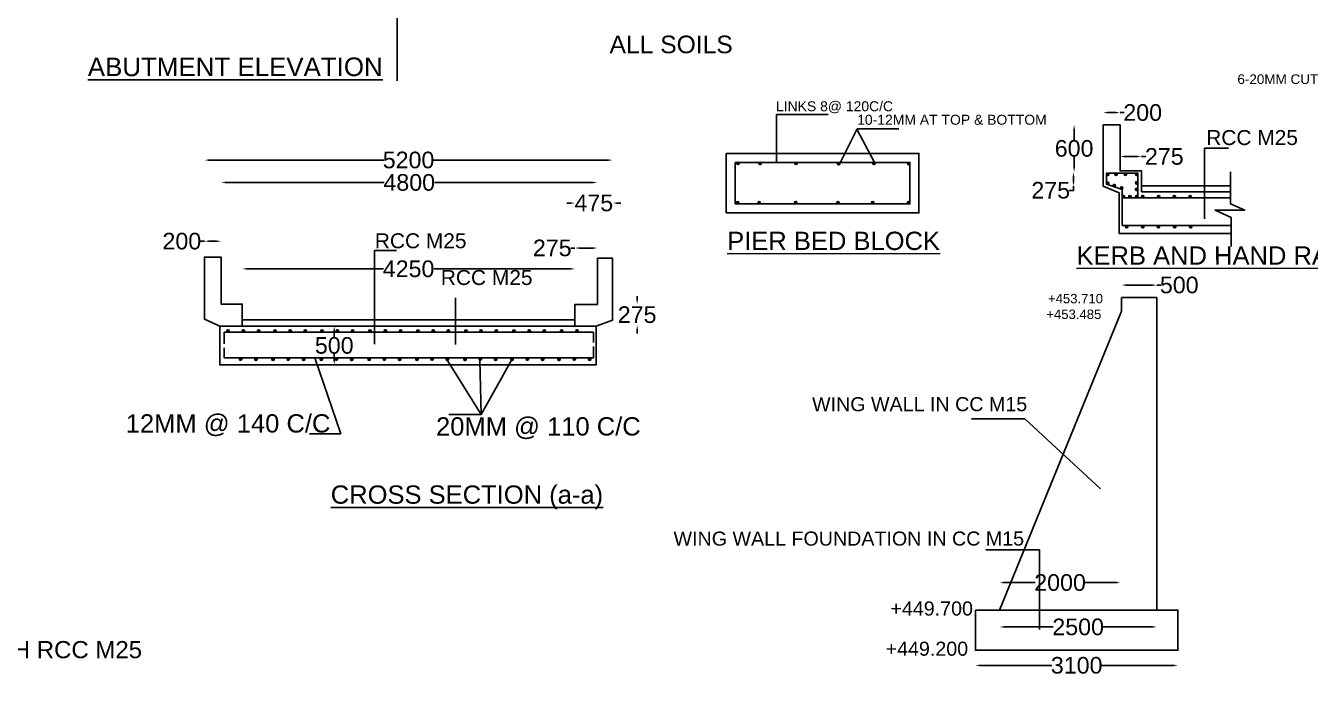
# Model space of a CAD drawing. Header units: inches. Extents: x 490680 to 509728, y -171190 to -158359.
# Drawn here: x 497580 to 505311, y -167193 to -163279 of the extents above; entities that cross this region are included whole.
import ezdxf

# ---------------------------------------------------------------- set-up
doc = ezdxf.new("R2010")
doc.units = ezdxf.units.IN
doc.header["$MEASUREMENT"] = 0
for name, color, linetype in [('DIMENSION', 7, 'Continuous'), ('DRAWING', 7, 'Continuous'), ('TEXT', 7, 'Continuous')]:
    doc.layers.add(name, color=color, linetype=linetype)
doc.styles.get("Standard").update_dxf_attribs({"font": 'arial.ttf'})
doc.dimstyles.new('ST100', dxfattribs={"dimtxt": 100, "dimasz": 25, "dimexe": 0, "dimexo": 300, "dimgap": 0.09, "dimtad": 0, "dimtih": 1, "dimtoh": 1, "dimdec": 0, "dimzin": 0, "dimdsep": 46, "dimtxsty": 'Standard', "dimcen": 0, "dimse1": 1, "dimse2": 1, "dimadec": 0, "dimazin": 0, "dimtfac": 1, "dimtdec": 0, "dimtofl": 0, "dimtmove": 0, "dimatfit": 3, "dimfxl": 2000, "dimtolj": 1, "dimtzin": 0, "dimarcsym": 0})

# ---------------------------------------------------------------- blocks, each defined once
blk = doc.blocks.new('*D91')
at = {"layer": 'Defpoints', "color": 0, "ltscale": 0.4, "transparency": 16777216}
for p in [(501020.5, -164955.5), (501259.5, -164955.5), (501029.2, -165080.6)]:
    blk.add_point(p, dxfattribs=at)
at = {"layer": 'DIMENSION', "color": 0, "lineweight": -2, "ltscale": 0.4, "transparency": 16777216}
for p, q in [((501259.5, -164930.5), (501259.5, -164905.5)), ((501259.5, -165105.6), (501259.5, -165130.6))]:
    blk.add_line(p, q, dxfattribs=at)
at = {"layer": 'DIMENSION', "color": 0, "ltscale": 0.4, "transparency": 16777216}
for points in [[(501255.3, -164930.5), (501263.7, -164930.5), (501259.5, -164955.5)], [(501255.3, -165105.6), (501263.7, -165105.6), (501259.5, -165080.6)]]:
    blk.add_solid(points, dxfattribs=at)
at = {"layer": 'DIMENSION', "color": 0, "ltscale": 0.4, "transparency": 16777216, "insert": (501259.5, -165018), "char_height": 100, "attachment_point": 5}
blk.add_mtext('\\A1;275', dxfattribs=at)
blk = doc.blocks.new('*D92')
at = {"layer": 'Defpoints', "color": 0, "ltscale": 0.4, "transparency": 16777216}
for p in [(500885.5, -164616.5), (501020.5, -164678.5), (500885.5, -164955.5)]:
    blk.add_point(p, dxfattribs=at)
at = {"layer": 'DIMENSION', "color": 0, "lineweight": -2, "ltscale": 0.4, "transparency": 16777216}
for p, q in [((500885.5, -164616.5), (500860.5, -164616.5)), ((500995.5, -164616.5), (500910.5, -164616.5))]:
    blk.add_line(p, q, dxfattribs=at)
at = {"layer": 'DIMENSION', "color": 0, "ltscale": 0.4, "transparency": 16777216}
for points in [[(500910.5, -164612.3), (500910.5, -164620.7), (500885.5, -164616.5)], [(500995.5, -164612.3), (500995.5, -164620.7), (501020.5, -164616.5)]]:
    blk.add_solid(points, dxfattribs=at)
at = {"layer": 'DIMENSION', "color": 0, "ltscale": 0.4, "transparency": 16777216, "insert": (500748.7, -164616.5), "char_height": 100, "attachment_point": 5}
blk.add_mtext('\\A1;275', dxfattribs=at)
blk = doc.blocks.new('*D93')
at = {"layer": 'Defpoints', "color": 0, "ltscale": 0.4, "transparency": 16777216}
for p in [(500885.5, -164346), (500885.5, -164616.5), (501112, -164678.5)]:
    blk.add_point(p, dxfattribs=at)
at = {"layer": 'DIMENSION', "color": 0, "lineweight": -2, "ltscale": 0.4, "transparency": 16777216}
for p, q in [((500860.5, -164346), (500835.5, -164346)), ((501137, -164346), (501162, -164346))]:
    blk.add_line(p, q, dxfattribs=at)
at = {"layer": 'DIMENSION', "color": 0, "ltscale": 0.4, "transparency": 16777216}
for points in [[(500860.5, -164341.8), (500860.5, -164350.2), (500885.5, -164346)], [(501137, -164341.8), (501137, -164350.2), (501112, -164346)]]:
    blk.add_solid(points, dxfattribs=at)
at = {"layer": 'DIMENSION', "color": 0, "ltscale": 0.4, "transparency": 16777216, "insert": (500998.8, -164346), "char_height": 100, "attachment_point": 5}
blk.add_mtext('\\A1;475', dxfattribs=at)
blk = doc.blocks.new('*D94')
at = {"layer": 'Defpoints', "color": 0, "ltscale": 0.4, "transparency": 16777216}
for p in [(499436.5, -165086.5), (499436.5, -165319.5), (499436.5, -165319.5)]:
    blk.add_point(p, dxfattribs=at)
at = {"layer": 'DIMENSION', "color": 0, "lineweight": -2, "ltscale": 0.4, "transparency": 16777216}
for p, q in [((499436.5, -165111.5), (499436.5, -165151.9)), ((499436.5, -165294.5), (499436.5, -165254.1))]:
    blk.add_line(p, q, dxfattribs=at)
at = {"layer": 'DIMENSION', "color": 0, "ltscale": 0.4, "transparency": 16777216}
for points in [[(499432.3, -165111.5), (499440.7, -165111.5), (499436.5, -165086.5)], [(499432.3, -165294.5), (499440.7, -165294.5), (499436.5, -165319.5)]]:
    blk.add_solid(points, dxfattribs=at)
at = {"layer": 'DIMENSION', "color": 0, "ltscale": 0.4, "transparency": 16777216, "insert": (499436.5, -165203), "char_height": 100, "attachment_point": 5}
blk.add_mtext('\\A1;500', dxfattribs=at)
blk = doc.blocks.new('*D95')
at = {"layer": 'Defpoints', "color": 0, "ltscale": 0.4, "transparency": 16777216}
for p in [(500885.5, -164742), (498882.5, -164953.5), (500885.5, -164955.5)]:
    blk.add_point(p, dxfattribs=at)
at = {"layer": 'DIMENSION', "color": 0, "lineweight": -2, "ltscale": 0.4, "transparency": 16777216}
for p, q in [((498907.5, -164742), (499732.8, -164742)), ((500860.5, -164742), (500035.2, -164742))]:
    blk.add_line(p, q, dxfattribs=at)
at = {"layer": 'DIMENSION', "color": 0, "ltscale": 0.4, "transparency": 16777216}
for points in [[(498907.5, -164737.8), (498907.5, -164746.2), (498882.5, -164742)], [(500860.5, -164737.8), (500860.5, -164746.2), (500885.5, -164742)]]:
    blk.add_solid(points, dxfattribs=at)
at = {"layer": 'DIMENSION', "color": 0, "ltscale": 0.4, "transparency": 16777216, "insert": (499884, -164742), "char_height": 100, "attachment_point": 5}
blk.add_mtext('\\A1;4250', dxfattribs=at)
blk = doc.blocks.new('*D96')
at = {"layer": 'Defpoints', "color": 0, "ltscale": 0.4, "transparency": 16777216}
for p in [(498655.5, -164575.5), (498655.5, -164671), (498755.5, -164671)]:
    blk.add_point(p, dxfattribs=at)
at = {"layer": 'DIMENSION', "color": 0, "lineweight": -2, "ltscale": 0.4, "transparency": 16777216}
for p, q in [((498655.5, -164575.5), (498630.5, -164575.5)), ((498730.5, -164575.5), (498680.5, -164575.5))]:
    blk.add_line(p, q, dxfattribs=at)
at = {"layer": 'DIMENSION', "color": 0, "ltscale": 0.4, "transparency": 16777216}
for points in [[(498680.5, -164571.3), (498680.5, -164579.7), (498655.5, -164575.5)], [(498730.5, -164571.3), (498730.5, -164579.7), (498755.5, -164575.5)]]:
    blk.add_solid(points, dxfattribs=at)
at = {"layer": 'DIMENSION', "color": 0, "ltscale": 0.4, "transparency": 16777216, "insert": (498519.3, -164575.5), "char_height": 100, "attachment_point": 5}
blk.add_mtext('\\A1;200', dxfattribs=at)
blk = doc.blocks.new('*D89')
at = {"layer": 'Defpoints', "color": 0, "ltscale": 0.4, "transparency": 16777216}
for p in [(501020.5, -164222.5), (498755.5, -164671), (501020.5, -164678.5)]:
    blk.add_point(p, dxfattribs=at)
at = {"layer": 'DIMENSION', "color": 0, "lineweight": -2, "ltscale": 0.4, "transparency": 16777216}
for p, q in [((498780.5, -164222.5), (499736.8, -164222.5)), ((500995.5, -164222.5), (500039.2, -164222.5))]:
    blk.add_line(p, q, dxfattribs=at)
at = {"layer": 'DIMENSION', "color": 0, "ltscale": 0.4, "transparency": 16777216}
for points in [[(498780.5, -164218.3), (498780.5, -164226.7), (498755.5, -164222.5)], [(500995.5, -164218.3), (500995.5, -164226.7), (501020.5, -164222.5)]]:
    blk.add_solid(points, dxfattribs=at)
at = {"layer": 'DIMENSION', "color": 0, "ltscale": 0.4, "transparency": 16777216, "insert": (499888, -164222.5), "char_height": 100, "attachment_point": 5}
blk.add_mtext('\\A1;4800', dxfattribs=at)
blk = doc.blocks.new('*D90')
at = {"layer": 'Defpoints', "color": 0, "ltscale": 0.4, "transparency": 16777216}
for p in [(501112, -164087.5), (498655.5, -164671), (501112, -164678.5)]:
    blk.add_point(p, dxfattribs=at)
at = {"layer": 'DIMENSION', "color": 0, "lineweight": -2, "ltscale": 0.4, "transparency": 16777216}
for p, q in [((498680.5, -164087.5), (499734.5, -164087.5)), ((501087, -164087.5), (500033, -164087.5))]:
    blk.add_line(p, q, dxfattribs=at)
at = {"layer": 'DIMENSION', "color": 0, "ltscale": 0.4, "transparency": 16777216}
for points in [[(498680.5, -164083.3), (498680.5, -164091.7), (498655.5, -164087.5)], [(501087, -164083.3), (501087, -164091.7), (501112, -164087.5)]]:
    blk.add_solid(points, dxfattribs=at)
at = {"layer": 'DIMENSION', "color": 0, "ltscale": 0.4, "transparency": 16777216, "insert": (499883.8, -164087.5), "char_height": 100, "attachment_point": 5}
blk.add_mtext('\\A1;5200', dxfattribs=at)
blk = doc.blocks.new('*D97')
at = {"layer": 'Defpoints', "color": 0, "ltscale": 0.4, "transparency": 16777216}
for p in [(504166, -163802), (504065, -163875.5), (504166, -163875.5)]:
    blk.add_point(p, dxfattribs=at)
at = {"layer": 'DIMENSION', "color": 0, "lineweight": -2, "ltscale": 0.4, "transparency": 16777216}
for p, q in [((504090, -163802), (504141, -163802)), ((504166, -163802), (504191, -163802))]:
    blk.add_line(p, q, dxfattribs=at)
at = {"layer": 'DIMENSION', "color": 0, "ltscale": 0.4, "transparency": 16777216}
for points in [[(504090, -163797.8), (504090, -163806.2), (504065, -163802)], [(504141, -163797.8), (504141, -163806.2), (504166, -163802)]]:
    blk.add_solid(points, dxfattribs=at)
at = {"layer": 'DIMENSION', "color": 0, "ltscale": 0.4, "transparency": 16777216, "insert": (504302.2, -163802), "char_height": 100, "attachment_point": 5}
blk.add_mtext('\\A1;200', dxfattribs=at)
blk = doc.blocks.new('*D98')
at = {"layer": 'Defpoints', "color": 0, "ltscale": 0.4, "transparency": 16777216}
for p in [(504065, -163875.5), (503889.5, -164160), (504065, -164160)]:
    blk.add_point(p, dxfattribs=at)
at = {"layer": 'DIMENSION', "color": 0, "lineweight": -2, "ltscale": 0.4, "transparency": 16777216}
for p, q in [((503889.5, -163900.5), (503889.5, -163966.6)), ((503889.5, -164135), (503889.5, -164068.9))]:
    blk.add_line(p, q, dxfattribs=at)
at = {"layer": 'DIMENSION', "color": 0, "ltscale": 0.4, "transparency": 16777216}
for points in [[(503885.3, -163900.5), (503893.7, -163900.5), (503889.5, -163875.5)], [(503885.3, -164135), (503893.7, -164135), (503889.5, -164160)]]:
    blk.add_solid(points, dxfattribs=at)
at = {"layer": 'DIMENSION', "color": 0, "ltscale": 0.4, "transparency": 16777216, "insert": (503889.5, -164017.7), "char_height": 100, "attachment_point": 5}
blk.add_mtext('\\A1;600', dxfattribs=at)
blk = doc.blocks.new('*D99')
at = {"layer": 'Defpoints', "color": 0, "ltscale": 0.4, "transparency": 16777216}
for p in [(504295.5, -164066), (504166, -164152.5), (504295.5, -164152.5)]:
    blk.add_point(p, dxfattribs=at)
at = {"layer": 'DIMENSION', "color": 0, "lineweight": -2, "ltscale": 0.4, "transparency": 16777216}
for p, q in [((504191, -164066), (504270.5, -164066)), ((504295.5, -164066), (504320.5, -164066))]:
    blk.add_line(p, q, dxfattribs=at)
at = {"layer": 'DIMENSION', "color": 0, "ltscale": 0.4, "transparency": 16777216}
for points in [[(504191, -164061.8), (504191, -164070.2), (504166, -164066)], [(504270.5, -164061.8), (504270.5, -164070.2), (504295.5, -164066)]]:
    blk.add_solid(points, dxfattribs=at)
at = {"layer": 'DIMENSION', "color": 0, "ltscale": 0.4, "transparency": 16777216, "insert": (504432.3, -164066), "char_height": 100, "attachment_point": 5}
blk.add_mtext('\\A1;275', dxfattribs=at)
blk = doc.blocks.new('*D100')
at = {"layer": 'Defpoints', "color": 0, "ltscale": 0.4, "transparency": 16777216}
for p in [(504065, -164160), (503885.5, -164244.5), (504065, -164244.5)]:
    blk.add_point(p, dxfattribs=at)
at = {"layer": 'DIMENSION', "color": 0, "lineweight": -2, "ltscale": 0.4, "transparency": 16777216}
for p, q in [((503885.5, -164185), (503885.5, -164219.5)), ((503885.5, -164269.5), (503860.5, -164269.5)), ((503885.5, -164244.5), (503885.5, -164269.5))]:
    blk.add_line(p, q, dxfattribs=at)
at = {"layer": 'DIMENSION', "color": 0, "ltscale": 0.4, "transparency": 16777216}
for points in [[(503881.3, -164185), (503889.7, -164185), (503885.5, -164160)], [(503881.3, -164219.5), (503889.7, -164219.5), (503885.5, -164244.5)]]:
    blk.add_solid(points, dxfattribs=at)
at = {"layer": 'DIMENSION', "color": 0, "ltscale": 0.4, "transparency": 16777216, "insert": (503748.7, -164269.5), "char_height": 100, "attachment_point": 5}
blk.add_mtext('\\A1;275', dxfattribs=at)
blk = doc.blocks.new('*D106')
at = {"layer": 'Defpoints', "color": 0, "ltscale": 0.4, "transparency": 16777216}
for p in [(504387, -164839.4), (504175.3, -164914.7), (504387, -164914.7)]:
    blk.add_point(p, dxfattribs=at)
at = {"layer": 'DIMENSION', "color": 0, "lineweight": -2, "ltscale": 0.4, "transparency": 16777216}
for p, q in [((504200.3, -164839.4), (504362, -164839.4)), ((504387, -164839.4), (504412, -164839.4))]:
    blk.add_line(p, q, dxfattribs=at)
at = {"layer": 'DIMENSION', "color": 0, "ltscale": 0.4, "transparency": 16777216}
for points in [[(504200.3, -164835.2), (504200.3, -164843.5), (504175.3, -164839.4)], [(504362, -164835.2), (504362, -164843.5), (504387, -164839.4)]]:
    blk.add_solid(points, dxfattribs=at)
at = {"layer": 'DIMENSION', "color": 0, "ltscale": 0.4, "transparency": 16777216, "insert": (504522.4, -164839.4), "char_height": 100, "attachment_point": 5}
blk.add_mtext('\\A1;500', dxfattribs=at)
blk = doc.blocks.new('*D107')
at = {"layer": 'Defpoints', "color": 0, "ltscale": 0.4, "transparency": 16777216}
for p in [(504169.2, -166629.5), (503440.9, -166794.2), (504169.2, -166794.2)]:
    blk.add_point(p, dxfattribs=at)
at = {"layer": 'DIMENSION', "color": 0, "lineweight": -2, "ltscale": 0.4, "transparency": 16777216}
for p, q in [((503465.9, -166629.5), (503654.9, -166629.5)), ((504144.2, -166629.5), (503955.1, -166629.5))]:
    blk.add_line(p, q, dxfattribs=at)
at = {"layer": 'DIMENSION', "color": 0, "ltscale": 0.4, "transparency": 16777216}
for points in [[(503465.9, -166625.4), (503465.9, -166633.7), (503440.9, -166629.5)], [(504144.2, -166625.4), (504144.2, -166633.7), (504169.2, -166629.5)]]:
    blk.add_solid(points, dxfattribs=at)
at = {"layer": 'DIMENSION', "color": 0, "ltscale": 0.4, "transparency": 16777216, "insert": (503805, -166629.5), "char_height": 100, "attachment_point": 5}
blk.add_mtext('\\A1;2000', dxfattribs=at)
blk = doc.blocks.new('*D108')
at = {"layer": 'Defpoints', "color": 0, "ltscale": 0.4, "transparency": 16777216}
for p in [(503440.9, -166794.2), (504387, -166794.2), (504387, -166896.3)]:
    blk.add_point(p, dxfattribs=at)
at = {"layer": 'DIMENSION', "color": 0, "lineweight": -2, "ltscale": 0.4, "transparency": 16777216}
for p, q in [((503465.9, -166896.3), (503763.8, -166896.3)), ((504362, -166896.3), (504064, -166896.3))]:
    blk.add_line(p, q, dxfattribs=at)
at = {"layer": 'DIMENSION', "color": 0, "ltscale": 0.4, "transparency": 16777216}
for points in [[(503465.9, -166892.1), (503465.9, -166900.5), (503440.9, -166896.3)], [(504362, -166892.1), (504362, -166900.5), (504387, -166896.3)]]:
    blk.add_solid(points, dxfattribs=at)
at = {"layer": 'DIMENSION', "color": 0, "ltscale": 0.4, "transparency": 16777216, "insert": (503913.9, -166896.3), "char_height": 100, "attachment_point": 5}
blk.add_mtext('\\A1;2500', dxfattribs=at)
blk = doc.blocks.new('*D109')
at = {"layer": 'Defpoints', "color": 0, "ltscale": 0.4, "transparency": 16777216}
for p in [(503295.5, -167036.5), (504514.5, -167036.5), (504514.5, -167127.3)]:
    blk.add_point(p, dxfattribs=at)
at = {"layer": 'DIMENSION', "color": 0, "lineweight": -2, "ltscale": 0.4, "transparency": 16777216}
for p, q in [((503320.5, -167127.3), (503755.8, -167127.3)), ((504489.5, -167127.3), (504054.2, -167127.3))]:
    blk.add_line(p, q, dxfattribs=at)
at = {"layer": 'DIMENSION', "color": 0, "ltscale": 0.4, "transparency": 16777216}
for points in [[(503320.5, -167123.1), (503320.5, -167131.5), (503295.5, -167127.3)], [(504489.5, -167123.1), (504489.5, -167131.5), (504514.5, -167127.3)]]:
    blk.add_solid(points, dxfattribs=at)
at = {"layer": 'DIMENSION', "color": 0, "ltscale": 0.4, "transparency": 16777216, "insert": (503905, -167127.3), "char_height": 100, "attachment_point": 5}
blk.add_mtext('\\A1;3100', dxfattribs=at)

msp = doc.modelspace()

# ---------------------------------------------------------------- hatches: boundary and pattern name
at = {"layer": 'DRAWING', "ltscale": 0.4}
h = msp.add_hatch(dxfattribs=at)
h.set_pattern_fill('ANSI31', color=256, style=0)
h.set_pattern_definition([(45, (21767.25362, -2194.0399), (-0.088388347648, 0.088388347648), [])])
h.paths.add_polyline_path([(501873.8, -164107.5, 1), (501859.8, -164107.5, 1)])
h = msp.add_hatch(dxfattribs=at)
h.set_pattern_fill('ANSI31', color=256, style=0)
h.set_pattern_definition([(45, (21899.25362, -2194.5399), (-0.088388347648, 0.088388347648), [])])
h.paths.add_polyline_path([(502005.8, -164108, 1), (501991.8, -164108, 1)])
h = msp.add_hatch(dxfattribs=at)
h.set_pattern_fill('ANSI31', color=256, style=0)
h.set_pattern_definition([(45, (22115.25362, -2194.5399), (-0.088388347648, 0.088388347648), [])])
h.paths.add_polyline_path([(502221.8, -164108, 1), (502207.8, -164108, 1)])
h = msp.add_hatch(dxfattribs=at)
h.set_pattern_fill('ANSI31', color=256, style=0)
h.set_pattern_definition([(45, (22372.75362, -2195.5399), (-0.088388347648, 0.088388347648), [])])
h.paths.add_polyline_path([(502479.3, -164109, 1), (502465.3, -164109, 1)])
h = msp.add_hatch(dxfattribs=at)
h.set_pattern_fill('ANSI31', color=256, style=0)
h.set_pattern_definition([(45, (22584.75362, -2194.0399), (-0.088388347648, 0.088388347648), [])])
h.paths.add_polyline_path([(502691.3, -164107.5, 1), (502677.3, -164107.5, 1)])
h = msp.add_hatch(dxfattribs=at)
h.set_pattern_fill('ANSI31', color=256, style=0)
h.set_pattern_definition([(45, (22794.25362, -2195.0399), (-0.088388347648, 0.088388347648), [])])
h.paths.add_polyline_path([(502900.8, -164108.5, 1), (502886.8, -164108.5, 1)])
h = msp.add_hatch(dxfattribs=at)
h.set_pattern_fill('ANSI31', color=256, style=0)
h.set_pattern_definition([(45, (23992.5, -2259.5), (-0.088388347648, 0.088388347648), [])])
h.paths.add_polyline_path([(504099, -164173, 1), (504085, -164173, 1)])
h = msp.add_hatch(dxfattribs=at)
h.set_pattern_fill('ANSI31', color=256, style=0)
h.set_pattern_definition([(45, (24042.5, -2259.5), (-0.088388347648, 0.088388347648), [])])
h.paths.add_polyline_path([(504149, -164173, 1), (504135, -164173, 1)])
h = msp.add_hatch(dxfattribs=at)
h.set_pattern_fill('ANSI31', color=256, style=0)
h.set_pattern_definition([(45, (24099, -2259.5), (-0.088388347648, 0.088388347648), [])])
h.paths.add_polyline_path([(504205.5, -164173, 1), (504191.5, -164173, 1)])
h = msp.add_hatch(dxfattribs=at)
h.set_pattern_fill('ANSI31', color=256, style=0)
h.set_pattern_definition([(45, (24166.5, -2259), (-0.088388347648, 0.088388347648), [])])
h.paths.add_polyline_path([(504273, -164172.5, 1), (504259, -164172.5, 1)])
h = msp.add_hatch(dxfattribs=at)
h.set_pattern_fill('ANSI31', color=256, style=0)
h.set_pattern_definition([(45, (24166.5, -2311), (-0.088388347648, 0.088388347648), [])])
h.paths.add_polyline_path([(504273, -164224.5, 1), (504259, -164224.5, 1)])
h = msp.add_hatch(dxfattribs=at)
h.set_pattern_fill('ANSI31', color=256, style=0)
h.set_pattern_definition([(45, (23992.5, -2313), (-0.088388347648, 0.088388347648), [])])
h.paths.add_polyline_path([(504099, -164226.5, 1), (504085, -164226.5, 1)])
h = msp.add_hatch(dxfattribs=at)
h.set_pattern_fill('ANSI31', color=256, style=0)
h.set_pattern_definition([(45, (24032, -2327), (-0.088388347648, 0.088388347648), [])])
h.paths.add_polyline_path([(504138.5, -164240.5, 1), (504124.5, -164240.5, 1)])
h = msp.add_hatch(dxfattribs=at)
h.set_pattern_fill('ANSI31', color=256, style=0)
h.set_pattern_definition([(45, (24075.5, -2342), (-0.088388347648, 0.088388347648), [])])
h.paths.add_polyline_path([(504182, -164255.5, 1), (504168, -164255.5, 1)])
h = msp.add_hatch(dxfattribs=at)
h.set_pattern_fill('ANSI31', color=256, style=0)
h.set_pattern_definition([(45, (24166, -2350.5), (-0.088388347648, 0.088388347648), [])])
h.paths.add_polyline_path([(504272.5, -164264, 1), (504258.5, -164264, 1)])
h = msp.add_hatch(dxfattribs=at)
h.set_pattern_fill('ANSI31', color=256, style=0)
h.set_pattern_definition([(45, (21765.5, -2430.5), (-0.088388347648, 0.088388347648), [])])
h.paths.add_polyline_path([(501872, -164344, 1), (501858, -164344, 1)])
h = msp.add_hatch(dxfattribs=at)
h.set_pattern_fill('ANSI31', color=256, style=0)
h.set_pattern_definition([(45, (21894.5, -2430.5), (-0.088388347648, 0.088388347648), [])])
h.paths.add_polyline_path([(502001, -164344, 1), (501987, -164344, 1)])
h = msp.add_hatch(dxfattribs=at)
h.set_pattern_fill('ANSI31', color=256, style=0)
h.set_pattern_definition([(45, (22114.75362, -2430.5399), (-0.088388347648, 0.088388347648), [])])
h.paths.add_polyline_path([(502221.3, -164344, 1), (502207.3, -164344, 1)])
h = msp.add_hatch(dxfattribs=at)
h.set_pattern_fill('ANSI31', color=256, style=0)
h.set_pattern_definition([(45, (22368.25362, -2430.5399), (-0.088388347648, 0.088388347648), [])])
h.paths.add_polyline_path([(502474.8, -164344, 1), (502460.8, -164344, 1)])
h = msp.add_hatch(dxfattribs=at)
h.set_pattern_fill('ANSI31', color=256, style=0)
h.set_pattern_definition([(45, (22577.75362, -2430.5399), (-0.088388347648, 0.088388347648), [])])
h.paths.add_polyline_path([(502684.3, -164344, 1), (502670.3, -164344, 1)])
h = msp.add_hatch(dxfattribs=at)
h.set_pattern_fill('ANSI31', color=256, style=0)
h.set_pattern_definition([(45, (22793.25362, -2430.5399), (-0.088388347648, 0.088388347648), [])])
h.paths.add_polyline_path([(502899.8, -164344, 1), (502885.8, -164344, 1)])
h = msp.add_hatch(dxfattribs=at)
h.set_pattern_fill('ANSI31', color=256, style=0)
h.set_pattern_definition([(45, (24087, -2393.5), (-0.088388347648, 0.088388347648), [])])
h.paths.add_polyline_path([(504193.5, -164307, 1), (504179.5, -164307, 1)])
h = msp.add_hatch(dxfattribs=at)
h.set_pattern_fill('ANSI31', color=256, style=0)
h.set_pattern_definition([(45, (24125.5, -2394), (-0.088388347648, 0.088388347648), [])])
h.paths.add_polyline_path([(504232, -164307.5, 1), (504218, -164307.5, 1)])
h = msp.add_hatch(dxfattribs=at)
h.set_pattern_fill('ANSI31', color=256, style=0)
h.set_pattern_definition([(45, (24166.5, -2393.5), (-0.088388347648, 0.088388347648), [])])
h.paths.add_polyline_path([(504273, -164307, 1), (504259, -164307, 1)])
h = msp.add_hatch(dxfattribs=at)
h.set_pattern_fill('ANSI31', color=256, style=0)
h.set_pattern_definition([(45, (24203, -2393.5), (-0.088388347648, 0.088388347648), [])])
h.paths.add_polyline_path([(504309.5, -164307, 1), (504295.5, -164307, 1)])
h = msp.add_hatch(dxfattribs=at)
h.set_pattern_fill('ANSI31', color=256, style=0)
h.set_pattern_definition([(45, (24298.5, -2394), (-0.088388347648, 0.088388347648), [])])
h.paths.add_polyline_path([(504405, -164307.5, 1), (504391, -164307.5, 1)])
h = msp.add_hatch(dxfattribs=at)
h.set_pattern_fill('ANSI31', color=256, style=0)
h.set_pattern_definition([(45, (24393, -2393.5), (-0.088388347648, 0.088388347648), [])])
h.paths.add_polyline_path([(504499.5, -164307, 1), (504485.5, -164307, 1)])
h = msp.add_hatch(dxfattribs=at)
h.set_pattern_fill('ANSI31', color=256, style=0)
h.set_pattern_definition([(45, (24488.5, -2393.5), (-0.088388347648, 0.088388347648), [])])
h.paths.add_polyline_path([(504595, -164307, 1), (504581, -164307, 1)])
h = msp.add_hatch(dxfattribs=at)
h.set_pattern_fill('ANSI31', color=256, style=0)
h.set_pattern_definition([(45, (24105.5, -2575), (-0.088388347648, 0.088388347648), [])])
h.paths.add_polyline_path([(504212, -164488.5, 1), (504198, -164488.5, 1)])
h = msp.add_hatch(dxfattribs=at)
h.set_pattern_fill('ANSI31', color=256, style=0)
h.set_pattern_definition([(45, (24203.5, -2575), (-0.088388347648, 0.088388347648), [])])
h.paths.add_polyline_path([(504310, -164488.5, 1), (504296, -164488.5, 1)])
h = msp.add_hatch(dxfattribs=at)
h.set_pattern_fill('ANSI31', color=256, style=0)
h.set_pattern_definition([(45, (24297.5, -2574), (-0.088388347648, 0.088388347648), [])])
h.paths.add_polyline_path([(504404, -164487.5, 1), (504390, -164487.5, 1)])
h = msp.add_hatch(dxfattribs=at)
h.set_pattern_fill('ANSI31', color=256, style=0)
h.set_pattern_definition([(45, (24395, -2574), (-0.088388347648, 0.088388347648), [])])
h.paths.add_polyline_path([(504501.5, -164487.5, 1), (504487.5, -164487.5, 1)])
h = msp.add_hatch(dxfattribs=at)
h.set_pattern_fill('ANSI31', color=256, style=0)
h.set_pattern_definition([(45, (24491.5, -2575), (-0.088388347648, 0.088388347648), [])])
h.paths.add_polyline_path([(504598, -164488.5, 1), (504584, -164488.5, 1)])
h = msp.add_hatch(dxfattribs=at)
h.set_pattern_fill('ANSI31', color=256, style=0)
h.set_pattern_definition([(45, (18698, -3203), (-0.088388347648, 0.088388347648), [])])
h.paths.add_polyline_path([(498804.5, -165116.5, 1), (498790.5, -165116.5, 1)])
h = msp.add_hatch(dxfattribs=at)
h.set_pattern_fill('ANSI31', color=256, style=0)
h.set_pattern_definition([(45, (18790, -3202), (-0.088388347648, 0.088388347648), [])])
h.paths.add_polyline_path([(498896.5, -165115.5, 1), (498882.5, -165115.5, 1)])
h = msp.add_hatch(dxfattribs=at)
h.set_pattern_fill('ANSI31', color=256, style=0)
h.set_pattern_definition([(45, (18881.5, -3203), (-0.088388347648, 0.088388347648), [])])
h.paths.add_polyline_path([(498988, -165116.5, 1), (498974, -165116.5, 1)])
h = msp.add_hatch(dxfattribs=at)
h.set_pattern_fill('ANSI31', color=256, style=0)
h.set_pattern_definition([(45, (18980.18549, -3203.00707), (-0.088388347648, 0.088388347648), [])])
h.paths.add_polyline_path([(499086.7, -165116.5, 1), (499072.7, -165116.5, 1)])
h = msp.add_hatch(dxfattribs=at)
h.set_pattern_fill('ANSI31', color=256, style=0)
h.set_pattern_definition([(45, (19072.18549, -3202.00707), (-0.088388347648, 0.088388347648), [])])
h.paths.add_polyline_path([(499178.7, -165115.5, 1), (499164.7, -165115.5, 1)])
h = msp.add_hatch(dxfattribs=at)
h.set_pattern_fill('ANSI31', color=256, style=0)
h.set_pattern_definition([(45, (19163.68549, -3203.00707), (-0.088388347648, 0.088388347648), [])])
h.paths.add_polyline_path([(499270.2, -165116.5, 1), (499256.2, -165116.5, 1)])
h = msp.add_hatch(dxfattribs=at)
h.set_pattern_fill('ANSI31', color=256, style=0)
h.set_pattern_definition([(45, (19263.68549, -3203.00707), (-0.088388347648, 0.088388347648), [])])
h.paths.add_polyline_path([(499370.2, -165116.5, 1), (499356.2, -165116.5, 1)])
h = msp.add_hatch(dxfattribs=at)
h.set_pattern_fill('ANSI31', color=256, style=0)
h.set_pattern_definition([(45, (19355.68549, -3202.00707), (-0.088388347648, 0.088388347648), [])])
h.paths.add_polyline_path([(499462.2, -165115.5, 1), (499448.2, -165115.5, 1)])
h = msp.add_hatch(dxfattribs=at)
h.set_pattern_fill('ANSI31', color=256, style=0)
h.set_pattern_definition([(45, (19447.18549, -3203.00707), (-0.088388347648, 0.088388347648), [])])
h.paths.add_polyline_path([(499553.7, -165116.5, 1), (499539.7, -165116.5, 1)])
h = msp.add_hatch(dxfattribs=at)
h.set_pattern_fill('ANSI31', color=256, style=0)
h.set_pattern_definition([(45, (19553.18549, -3203.00707), (-0.088388347648, 0.088388347648), [])])
h.paths.add_polyline_path([(499659.7, -165116.5, 1), (499645.7, -165116.5, 1)])
h = msp.add_hatch(dxfattribs=at)
h.set_pattern_fill('ANSI31', color=256, style=0)
h.set_pattern_definition([(45, (19645.18549, -3202.00707), (-0.088388347648, 0.088388347648), [])])
h.paths.add_polyline_path([(499751.7, -165115.5, 1), (499737.7, -165115.5, 1)])
h = msp.add_hatch(dxfattribs=at)
h.set_pattern_fill('ANSI31', color=256, style=0)
h.set_pattern_definition([(45, (19736.68549, -3203.00707), (-0.088388347648, 0.088388347648), [])])
h.paths.add_polyline_path([(499843.2, -165116.5, 1), (499829.2, -165116.5, 1)])
h = msp.add_hatch(dxfattribs=at)
h.set_pattern_fill('ANSI31', color=256, style=0)
h.set_pattern_definition([(45, (19840.68549, -3203.00707), (-0.088388347648, 0.088388347648), [])])
h.paths.add_polyline_path([(499947.2, -165116.5, 1), (499933.2, -165116.5, 1)])
h = msp.add_hatch(dxfattribs=at)
h.set_pattern_fill('ANSI31', color=256, style=0)
h.set_pattern_definition([(45, (19932.68549, -3202.00707), (-0.088388347648, 0.088388347648), [])])
h.paths.add_polyline_path([(500039.2, -165115.5, 1), (500025.2, -165115.5, 1)])
h = msp.add_hatch(dxfattribs=at)
h.set_pattern_fill('ANSI31', color=256, style=0)
h.set_pattern_definition([(45, (20024.18549, -3203.00707), (-0.088388347648, 0.088388347648), [])])
h.paths.add_polyline_path([(500130.7, -165116.5, 1), (500116.7, -165116.5, 1)])
h = msp.add_hatch(dxfattribs=at)
h.set_pattern_fill('ANSI31', color=256, style=0)
h.set_pattern_definition([(45, (20129.18549, -3203.00707), (-0.088388347648, 0.088388347648), [])])
h.paths.add_polyline_path([(500235.7, -165116.5, 1), (500221.7, -165116.5, 1)])
h = msp.add_hatch(dxfattribs=at)
h.set_pattern_fill('ANSI31', color=256, style=0)
h.set_pattern_definition([(45, (20221.18549, -3202.00707), (-0.088388347648, 0.088388347648), [])])
h.paths.add_polyline_path([(500327.7, -165115.5, 1), (500313.7, -165115.5, 1)])
h = msp.add_hatch(dxfattribs=at)
h.set_pattern_fill('ANSI31', color=256, style=0)
h.set_pattern_definition([(45, (20312.68549, -3203.00707), (-0.088388347648, 0.088388347648), [])])
h.paths.add_polyline_path([(500419.2, -165116.5, 1), (500405.2, -165116.5, 1)])
h = msp.add_hatch(dxfattribs=at)
h.set_pattern_fill('ANSI31', color=256, style=0)
h.set_pattern_definition([(45, (20418.68549, -3203.00707), (-0.088388347648, 0.088388347648), [])])
h.paths.add_polyline_path([(500525.2, -165116.5, 1), (500511.2, -165116.5, 1)])
h = msp.add_hatch(dxfattribs=at)
h.set_pattern_fill('ANSI31', color=256, style=0)
h.set_pattern_definition([(45, (20510.68549, -3202.00707), (-0.088388347648, 0.088388347648), [])])
h.paths.add_polyline_path([(500617.2, -165115.5, 1), (500603.2, -165115.5, 1)])
h = msp.add_hatch(dxfattribs=at)
h.set_pattern_fill('ANSI31', color=256, style=0)
h.set_pattern_definition([(45, (20602.18549, -3203.00707), (-0.088388347648, 0.088388347648), [])])
h.paths.add_polyline_path([(500708.7, -165116.5, 1), (500694.7, -165116.5, 1)])
h = msp.add_hatch(dxfattribs=at)
h.set_pattern_fill('ANSI31', color=256, style=0)
h.set_pattern_definition([(45, (20706.18549, -3203.00707), (-0.088388347648, 0.088388347648), [])])
h.paths.add_polyline_path([(500812.7, -165116.5, 1), (500798.7, -165116.5, 1)])
h = msp.add_hatch(dxfattribs=at)
h.set_pattern_fill('ANSI31', color=256, style=0)
h.set_pattern_definition([(45, (20798.18549, -3202.00707), (-0.088388347648, 0.088388347648), [])])
h.paths.add_polyline_path([(500904.7, -165115.5, 1), (500890.7, -165115.5, 1)])
h = msp.add_hatch(dxfattribs=at)
h.set_pattern_fill('ANSI31', color=256, style=0)
h.set_pattern_definition([(135, (978972.31451, -3371.5), (0.088388347648, 0.088388347648), [])])
h.paths.add_polyline_path([(498879.8, -165285, 1), (498865.8, -165285, 1)])
h = msp.add_hatch(dxfattribs=at)
h.set_pattern_fill('ANSI31', color=256, style=0)
h.set_pattern_definition([(135, (979064.31451, -3372.5), (0.088388347648, 0.088388347648), [])])
h.paths.add_polyline_path([(498971.8, -165286, 1), (498957.8, -165286, 1)])
h = msp.add_hatch(dxfattribs=at)
h.set_pattern_fill('ANSI31', color=256, style=0)
h.set_pattern_definition([(135, (979168.31451, -3372.5), (0.088388347648, 0.088388347648), [])])
h.paths.add_polyline_path([(499075.8, -165286, 1), (499061.8, -165286, 1)])
h = msp.add_hatch(dxfattribs=at)
h.set_pattern_fill('ANSI31', color=256, style=0)
h.set_pattern_definition([(135, (979259.81451, -3371.5), (0.088388347648, 0.088388347648), [])])
h.paths.add_polyline_path([(499167.3, -165285, 1), (499153.3, -165285, 1)])
h = msp.add_hatch(dxfattribs=at)
h.set_pattern_fill('ANSI31', color=256, style=0)
h.set_pattern_definition([(135, (979351.81451, -3372.5), (0.088388347648, 0.088388347648), [])])
h.paths.add_polyline_path([(499259.3, -165286, 1), (499245.3, -165286, 1)])
h = msp.add_hatch(dxfattribs=at)
h.set_pattern_fill('ANSI31', color=256, style=0)
h.set_pattern_definition([(135, (979457.81451, -3372.5), (0.088388347648, 0.088388347648), [])])
h.paths.add_polyline_path([(499365.3, -165286, 1), (499351.3, -165286, 1)])
h = msp.add_hatch(dxfattribs=at)
h.set_pattern_fill('ANSI31', color=256, style=0)
h.set_pattern_definition([(135, (979549.31451, -3371.5), (0.088388347648, 0.088388347648), [])])
h.paths.add_polyline_path([(499456.8, -165285, 1), (499442.8, -165285, 1)])
h = msp.add_hatch(dxfattribs=at)
h.set_pattern_fill('ANSI31', color=256, style=0)
h.set_pattern_definition([(135, (979641.31451, -3372.5), (0.088388347648, 0.088388347648), [])])
h.paths.add_polyline_path([(499548.8, -165286, 1), (499534.8, -165286, 1)])
h = msp.add_hatch(dxfattribs=at)
h.set_pattern_fill('ANSI31', color=256, style=0)
h.set_pattern_definition([(135, (979746.31451, -3372.5), (0.088388347648, 0.088388347648), [])])
h.paths.add_polyline_path([(499653.8, -165286, 1), (499639.8, -165286, 1)])
h = msp.add_hatch(dxfattribs=at)
h.set_pattern_fill('ANSI31', color=256, style=0)
h.set_pattern_definition([(135, (979837.81451, -3371.5), (0.088388347648, 0.088388347648), [])])
h.paths.add_polyline_path([(499745.3, -165285, 1), (499731.3, -165285, 1)])
h = msp.add_hatch(dxfattribs=at)
h.set_pattern_fill('ANSI31', color=256, style=0)
h.set_pattern_definition([(135, (979929.81451, -3372.5), (0.088388347648, 0.088388347648), [])])
h.paths.add_polyline_path([(499837.3, -165286, 1), (499823.3, -165286, 1)])
h = msp.add_hatch(dxfattribs=at)
h.set_pattern_fill('ANSI31', color=256, style=0)
h.set_pattern_definition([(135, (980033.81451, -3372.5), (0.088388347648, 0.088388347648), [])])
h.paths.add_polyline_path([(499941.3, -165286, 1), (499927.3, -165286, 1)])
h = msp.add_hatch(dxfattribs=at)
h.set_pattern_fill('ANSI31', color=256, style=0)
h.set_pattern_definition([(135, (980125.31451, -3371.5), (0.088388347648, 0.088388347648), [])])
h.paths.add_polyline_path([(500032.8, -165285, 1), (500018.8, -165285, 1)])
h = msp.add_hatch(dxfattribs=at)
h.set_pattern_fill('ANSI31', color=256, style=0)
h.set_pattern_definition([(135, (980217.31451, -3372.5), (0.088388347648, 0.088388347648), [])])
h.paths.add_polyline_path([(500124.8, -165286, 1), (500110.8, -165286, 1)])
h = msp.add_hatch(dxfattribs=at)
h.set_pattern_fill('ANSI31', color=256, style=0)
h.set_pattern_definition([(135, (980323.31451, -3372.5), (0.088388347648, 0.088388347648), [])])
h.paths.add_polyline_path([(500230.8, -165286, 1), (500216.8, -165286, 1)])
h = msp.add_hatch(dxfattribs=at)
h.set_pattern_fill('ANSI31', color=256, style=0)
h.set_pattern_definition([(135, (980414.81451, -3371.5), (0.088388347648, 0.088388347648), [])])
h.paths.add_polyline_path([(500322.3, -165285, 1), (500308.3, -165285, 1)])
h = msp.add_hatch(dxfattribs=at)
h.set_pattern_fill('ANSI31', color=256, style=0)
h.set_pattern_definition([(135, (980506.81451, -3372.5), (0.088388347648, 0.088388347648), [])])
h.paths.add_polyline_path([(500414.3, -165286, 1), (500400.3, -165286, 1)])
h = msp.add_hatch(dxfattribs=at)
h.set_pattern_fill('ANSI31', color=256, style=0)
h.set_pattern_definition([(135, (980606.81451, -3372.5), (0.088388347648, 0.088388347648), [])])
h.paths.add_polyline_path([(500514.3, -165286, 1), (500500.3, -165286, 1)])
h = msp.add_hatch(dxfattribs=at)
h.set_pattern_fill('ANSI31', color=256, style=0)
h.set_pattern_definition([(135, (980698.31451, -3371.5), (0.088388347648, 0.088388347648), [])])
h.paths.add_polyline_path([(500605.8, -165285, 1), (500591.8, -165285, 1)])
h = msp.add_hatch(dxfattribs=at)
h.set_pattern_fill('ANSI31', color=256, style=0)
h.set_pattern_definition([(135, (980790.31451, -3372.5), (0.088388347648, 0.088388347648), [])])
h.paths.add_polyline_path([(500697.8, -165286, 1), (500683.8, -165286, 1)])
h = msp.add_hatch(dxfattribs=at)
h.set_pattern_fill('ANSI31', color=256, style=0)
h.set_pattern_definition([(135, (980889, -3372.49293), (0.088388347648, 0.088388347648), [])])
h.paths.add_polyline_path([(500796.5, -165286, 1), (500782.5, -165286, 1)])
h = msp.add_hatch(dxfattribs=at)
h.set_pattern_fill('ANSI31', color=256, style=0)
h.set_pattern_definition([(135, (980980.5, -3371.49293), (0.088388347648, 0.088388347648), [])])
h.paths.add_polyline_path([(500888, -165285, 1), (500874, -165285, 1)])
h = msp.add_hatch(dxfattribs=at)
h.set_pattern_fill('ANSI31', color=256, style=0)
h.set_pattern_definition([(135, (981072.5, -3372.49293), (0.088388347648, 0.088388347648), [])])
h.paths.add_polyline_path([(500980, -165286, 1), (500966, -165286, 1)])

# ---------------------------------------------------------------- linework, layer by layer
for p, q in [((504175.3, -164914.7), (504387, -164914.7)), ((504387, -164914.7), (504387, -166794.2)), ((503440.9, -166794.2), (504175.3, -164995.6)), ((504387, -166794.2), (503440.9, -166794.2))]:
    msp.add_line(p, q, dxfattribs=at)
for points in [[(499815.2, -159888.5), (499815.2, -163610.8)], [(504834, -164529.5), (504161, -164529.5), (504161, -164285), (504065, -164244.5), (504065, -163875.5), (504166, -163875.5), (504166, -164152.5), (504295.5, -164152.5), (504295.5, -164277.5), (504831.5, -164277.5)], [(504834, -164481), (504179, -164481), (504179, -164264.5), (504085, -164232), (504085, -164165.5), (504273.5, -164165.5), (504273.5, -164314.5), (504830.5, -164314.5)], [(504831.5, -164157.5), (504831.5, -164351), (504916.5, -164388), (504738, -164388), (504834, -164433.5), (504834, -164606.5)], [(504295.5, -164242.5), (504831.5, -164242.5)], [(504273.5, -164314.5), (504179, -164314.5)], [(498747.5, -165085), (498747.5, -165319.5), (501012.5, -165319.5), (501012.5, -165086.5), (498747.5, -165086.5), (498655.5, -165045), (498655.5, -164671), (498755.5, -164671), (498755.5, -164953.5), (498882.5, -164953.5), (498882.5, -165086.5)], [(501012.5, -165086.5), (501112, -165051), (501112, -164678.5), (501020.5, -164678.5), (501020.5, -164955.5), (500885.5, -164955.5), (500885.5, -165086.5)], [(504175.3, -164914.7), (504175.3, -164995.6)], [(498882.5, -165048), (500885.5, -165048)], [(498774.5, -165192), (498774.5, -165123.5), (500996, -165123.5), (500996, -165185.5)], [(500996, -165209.5), (500996, -165278), (498774.5, -165278), (498774.5, -165216)]]:
    msp.add_lwpolyline(points, dxfattribs=at)
for points in [[(501795.5, -164047), (502955.5, -164047), (502955.5, -164405.5), (501795.5, -164405.5)], [(501850, -164101.5), (502901, -164101.5), (502901, -164351), (501850, -164351)], [(503295.5, -166794.2), (504514.5, -166794.2), (504514.5, -167036.5), (503295.5, -167036.5)]]:
    msp.add_lwpolyline(points, close=True, dxfattribs=at)
for centre in [(501866.8, -164107.5), (501998.8, -164108), (502214.8, -164108), (502472.3, -164109), (502684.3, -164107.5), (502893.8, -164108.5), (504092, -164173), (504142, -164173), (504198.5, -164173), (504266, -164172.5), (504266, -164224.5), (504092, -164226.5), (504131.5, -164240.5), (504175, -164255.5), (504265.5, -164264), (501865, -164344), (501994, -164344), (502214.3, -164344), (502467.8, -164344), (502677.3, -164344), (502892.8, -164344), (504186.5, -164307), (504225, -164307.5), (504266, -164307), (504302.5, -164307), (504398, -164307.5), (504492.5, -164307), (504588, -164307), (504205, -164488.5), (504303, -164488.5), (504397, -164487.5), (504494.5, -164487.5), (504591, -164488.5), (498797.5, -165116.5), (498889.5, -165115.5), (498981, -165116.5), (499079.7, -165116.5), (499171.7, -165115.5), (499263.2, -165116.5), (499363.2, -165116.5), (499455.2, -165115.5), (499546.7, -165116.5), (499652.7, -165116.5), (499744.7, -165115.5), (499836.2, -165116.5), (499940.2, -165116.5), (500032.2, -165115.5), (500123.7, -165116.5), (500228.7, -165116.5), (500320.7, -165115.5), (500412.2, -165116.5), (500518.2, -165116.5), (500610.2, -165115.5), (500701.7, -165116.5), (500805.7, -165116.5), (500897.7, -165115.5), (498872.8, -165285), (498964.8, -165286), (499068.8, -165286), (499160.3, -165285), (499252.3, -165286), (499358.3, -165286), (499449.8, -165285), (499541.8, -165286), (499646.8, -165286), (499738.3, -165285), (499830.3, -165286), (499934.3, -165286), (500025.8, -165285), (500117.8, -165286), (500223.8, -165286), (500315.3, -165285), (500407.3, -165286), (500507.3, -165286), (500598.8, -165285), (500690.8, -165286), (500789.5, -165286), (500881, -165285), (500973, -165286)]:
    msp.add_circle(centre, 7, dxfattribs=at)

# ---------------------------------------------------------------- texts
at = {"layer": 'DRAWING', "color": 7}
for s, height, p in [('ALL SOILS', 106.09, (501093.6, -163444.9)), ('%%UABUTMENT ELEVATION', 111.555, (497953.4, -163582.5)), ('6-20MM CUT & EASE PORTION', 57.977, (504872.4, -163629.8)), ('LINKS 8@ 120C/C', 60, (502095.3, -163793.8)), ('10-12MM AT TOP & BOTTOM', 60, (502583.8, -163875)), ('RCC M25 ', 90, (504684.8, -163997)), ('RCC M25 ', 90, (499680.8, -164618)), ('%%UPIER BED BLOCK', 110, (501801.6, -164628.6)), ('%%UKERB AND HAND RAILS', 110, (503903.7, -164716.8)), ('RCC M25 ', 90, (500078.1, -164839)), ('+453.710', 56.46, (503732.2, -164949)), ('+453.485', 56.46, (503722.3, -165043.4)), ('WING WALL IN CC M15', 84.685, (502312.4, -165598.5)), ('12MM @ 140 C/C', 110, (498181.6, -165726.8)), ('20MM @ 110 C/C', 110, (500049.2, -165744.7)), ('WING WALL FOUNDATION IN CC M15', 84.685, (501478.7, -166407)), ('+449.700', 84.69, (502784, -166827.4)), ('550 THK DECK SLAB WITH RCC M25', 103.363, (495776.7, -167085)), ('+449.200', 84.69, (502755, -167069.4))]:
    msp.add_text(s, height=height, rotation=0.01749, dxfattribs=at).set_placement(p)
at = {"layer": 'TEXT', "insert": (499415.5, -166044.7), "char_height": 110, "width": 1755.139, "attachment_point": 1}
msp.add_mtext('{\\LCROSS SECTION (a-a)}', dxfattribs=at)

# ---------------------------------------------------------------- dimensions: what is measured, and where the dimension line sits
at = {"layer": 'DIMENSION', "ltscale": 0.4}
for base, p1, p2, text, picture, middle in [((504166, -163802), (504065, -163875.5), (504166, -163875.5), '200', '*D97', (504302.2, -163802)), ((501112, -164087.5), (498655.5, -164671), (501112, -164678.5), '5200', '*D90', (499883.8, -164087.5)), ((504295.5, -164066), (504166, -164152.5), (504295.5, -164152.5), '275', '*D99', (504432.3, -164066)), ((501020.5, -164222.5), (498755.5, -164671), (501020.5, -164678.5), '4800', '*D89', (499888, -164222.5)), ((500885.5, -164346), (501112, -164678.5), (500885.5, -164616.5), '475', '*D93', (500998.8, -164346)), ((498655.5, -164575.5), (498755.5, -164671), (498655.5, -164671), '200', '*D96', (498519.3, -164575.5)), ((500885.5, -164616.5), (501020.5, -164678.5), (500885.5, -164955.5), '275', '*D92', (500748.7, -164616.5)), ((500885.5, -164742), (498882.5, -164953.5), (500885.5, -164955.5), '4250', '*D95', (499884, -164742)), ((504387, -164839.4), (504175.3, -164914.7), (504387, -164914.7), '500', '*D106', (504522.4, -164839.4)), ((504169.2, -166629.5), (503440.9, -166794.2), (504169.2, -166794.2), '2000', '*D107', (503805, -166629.5)), ((504387, -166896.3), (503440.9, -166794.2), (504387, -166794.2), '2500', '*D108', (503913.9, -166896.3)), ((504514.5, -167127.3), (503295.5, -167036.5), (504514.5, -167036.5), '3100', '*D109', (503905, -167127.3))]:
    dim = msp.add_linear_dim(base=base, p1=p1, p2=p2, text=text, dimstyle='ST100', dxfattribs=at)
    dim.commit()
    dim.dimension.update_dxf_attribs({"geometry": picture, "text_midpoint": middle})
for base, p1, p2, text, picture, middle in [((503889.5, -164160), (504065, -163875.5), (504065, -164160), '600', '*D98', (503889.5, -164017.7)), ((503885.5, -164244.5), (504065, -164160), (504065, -164244.5), '275', '*D100', (503748.7, -164269.5)), ((501259.5, -164955.5), (501029.2, -165080.6), (501020.5, -164955.5), '275', '*D91', (501259.5, -165018)), ((499436.5, -165319.5), (499436.5, -165086.5), (499436.5, -165319.5), '500', '*D94', (499436.5, -165203))]:
    dim = msp.add_linear_dim(base=base, p1=p1, p2=p2, angle=90, text=text, dimstyle='ST100', dxfattribs=at)
    dim.commit()
    dim.dimension.update_dxf_attribs({"geometry": picture, "text_midpoint": middle})

# ---------------------------------------------------------------- leaders
at = {"layer": 'TEXT', "ltscale": 0.4}
for points in [[(502098.5, -164101.5), (502098.5, -163813.5), (502410, -163813.5)], [(502479.3, -164109), (502584, -163898.5), (502834, -163898.5)], [(502687.8, -164101.5), (502582.8, -163900.9)], [(504674, -164441), (504674, -164016.5), (504819, -164016.5)], [(499678.5, -165195), (499678.5, -164632), (499811, -164632)], [(500167, -165197), (500167, -164915.5)], [(499319.5, -165278), (499475.5, -165734), (499287.5, -165734)], [(500117.8, -165293), (500321.5, -165619), (500127, -165619)], [(500311.9, -165291.1), (500321.5, -165619)], [(500503.9, -165292.1), (500321.5, -165619)], [(504048.7, -166065.4), (503593.3, -165644.8), (503272, -165644.8)], [(503682.2, -166911.4), (503682.2, -166431.9), (503358.5, -166431.9)]]:
    msp.add_leader(points, dimstyle='ST100', override={"dimgap": 0.09, "dimtad": 0}, dxfattribs=at)

doc.saveas('drawing.dxf')
